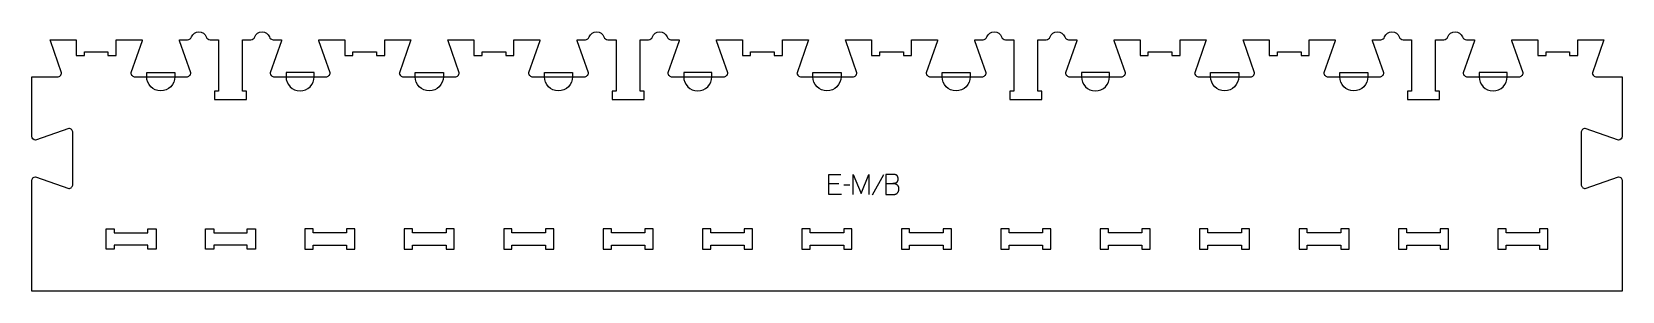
# Model space of a CAD drawing. Extents: x -1200 to 1200, y -176 to 216.
import ezdxf

# ---------------------------------------------------------------- set-up
doc = ezdxf.new("R2010")
doc.units = 0
for name, color, linetype in [('1_ANYTOOL_1MMDEEP_LABELS_S', 2, 'CONTINUOUS'), ('3_ANYTOOL_CUTTHROUGH_INSID', 4, 'CONTINUOUS'), ('4_ANYTOOL_CUTTHROUGH_OUTSI', 5, 'CONTINUOUS'), ('5_ANYTOOL_HALF_MILL_9MM_IN', 3, 'CONTINUOUS')]:
    doc.layers.add(name, color=color, linetype=linetype)

msp = doc.modelspace()

# ---------------------------------------------------------------- linework, layer by layer
at = {"layer": '1_ANYTOOL_1MMDEEP_LABELS_S'}
for p, q in [((17.7, -13.7), (3, -13.7)), ((34.2, -15.9), (25.4, -16)), ((85.2, -0.3), (68, -31))]:
    msp.add_line(p, q, dxfattribs=at)
for points in [[(21.9, -29.8), (3, -29.8), (3, 0.2), (20.8, 0.2)], [(39.3, -29.8), (39.3, 0.2), (51.3, -28.2), (63.3, 0.1), (63.3, -29.8)], [(88.6, 0.2), (88.6, -29.8), (98.3, -29.8), (100.8, -29.9), (101, -29.9), (101.3, -29.9), (101.5, -29.9), (101.7, -29.9), (101.9, -29.9), (102.1, -29.8), (102.3, -29.8), (102.5, -29.8), (102.7, -29.7), (102.9, -29.7), (103.1, -29.6), (103.3, -29.6), (103.5, -29.5), (103.7, -29.5), (103.9, -29.4), (104.1, -29.3), (104.3, -29.2), (104.4, -29.1), (104.6, -29), (104.8, -28.9), (104.9, -28.8), (105.1, -28.7), (105.3, -28.6), (105.4, -28.5), (105.6, -28.4), (105.7, -28.2), (105.9, -28.1), (106, -27.9), (106.1, -27.8), (106.3, -27.6), (106.4, -27.5), (106.5, -27.3), (106.8, -27), (106.9, -26.8), (107, -26.6), (107.1, -26.4), (107.3, -26.3), (107.4, -26.1), (107.5, -25.9), (107.6, -25.7), (107.7, -25.5), (107.7, -25.4), (107.8, -25.2), (107.9, -25), (108, -24.8), (108.1, -24.6), (108.1, -24.4), (108.2, -24.2), (108.2, -24.1), (108.3, -23.9), (108.3, -23.7), (108.4, -23.5), (108.4, -23.3), (108.5, -23.1), (108.5, -22.9), (108.5, -22.7), (108.6, -22.5), (108.6, -22.3), (108.6, -22.1), (108.6, -21.9), (108.6, -21.7), (108.6, -21.5), (108.6, -21.3), (108.6, -21), (108.6, -20.8), (108.6, -20.5), (108.6, -20.3), (108.6, -20.1), (108.5, -19.8), (108.5, -19.6), (108.5, -19.4), (108.4, -19.2), (108.4, -19), (108.3, -18.7), (108.2, -18.5), (108.2, -18.3), (108.1, -18.2), (108, -18), (107.9, -17.8), (107.9, -17.7), (107.8, -17.6), (107.8, -17.5), (107.7, -17.4), (107.7, -17.3), (107.6, -17.3), (107.6, -17.2), (107.5, -17.1), (107.4, -17), (107.4, -16.9), (107.3, -16.8), (107.3, -16.8), (107.2, -16.7), (107.1, -16.6), (107.1, -16.5), (107, -16.5), (106.9, -16.4), (106.9, -16.3), (106.8, -16.3), (106.7, -16.2), (106.6, -16.1), (106.6, -16.1), (106.5, -16), (106.4, -15.9), (106.2, -15.8), (106.1, -15.7), (105.9, -15.6), (105.7, -15.4), (105.4, -15.2), (105, -15), (104.6, -14.8), (104.2, -14.6), (103.8, -14.5), (103.4, -14.3), (103, -14.2), (102.6, -14), (102.2, -13.9), (101.8, -13.8), (101.4, -13.7), (100.9, -13.6), (100.5, -13.5), (100, -13.4), (99.6, -13.4), (99.1, -13.3)], [(88.6, -13.5), (99.1, -13.3), (99.5, -13.3), (99.9, -13.3), (100.3, -13.2), (100.7, -13.2), (101.1, -13.1), (101.4, -13), (101.8, -12.9), (102.2, -12.9), (102.5, -12.8), (102.9, -12.6), (103.2, -12.5), (103.5, -12.4), (103.9, -12.3), (104.2, -12.1), (104.5, -12), (104.8, -11.8), (104.9, -11.8), (105, -11.7), (105.1, -11.7), (105.1, -11.6), (105.2, -11.6), (105.3, -11.5), (105.4, -11.5), (105.4, -11.4), (105.5, -11.4), (105.6, -11.3), (105.6, -11.2), (105.7, -11.2), (105.8, -11.1), (105.8, -11.1), (105.9, -11), (105.9, -10.9), (106, -10.9), (106.1, -10.8), (106.1, -10.7), (106.2, -10.7), (106.2, -10.6), (106.3, -10.5), (106.3, -10.5), (106.4, -10.4), (106.4, -10.3), (106.5, -10.2), (106.5, -10.1), (106.6, -10.1), (106.6, -10), (106.6, -9.9), (106.7, -9.8), (106.7, -9.7), (106.8, -9.6), (106.8, -9.6), (106.9, -9.4), (106.9, -9.2), (107, -9), (107.1, -8.8), (107.1, -8.6), (107.2, -8.4), (107.2, -8.2), (107.2, -8), (107.3, -7.7), (107.3, -7.5), (107.3, -7.3), (107.3, -7), (107.3, -6.8), (107.4, -6.5), (107.4, -6.3), (107.4, -5.9), (107.3, -5.7), (107.3, -5.5), (107.3, -5.3), (107.3, -5.1), (107.3, -4.9), (107.3, -4.8), (107.2, -4.6), (107.2, -4.4), (107.2, -4.2), (107.1, -4.1), (107.1, -3.9), (107, -3.8), (107, -3.6), (106.9, -3.4), (106.9, -3.3), (106.8, -3.1), (106.8, -3), (106.7, -2.9), (106.6, -2.7), (106.6, -2.6), (106.5, -2.5), (106.4, -2.3), (106.3, -2.2), (106.3, -2.1), (106.2, -2), (106.1, -1.8), (106, -1.7), (105.9, -1.6), (105.8, -1.5), (105.7, -1.4), (105.6, -1.3), (105.5, -1.2), (105.4, -1.1), (105.2, -1), (105.1, -1), (105, -0.9), (104.9, -0.8), (104.7, -0.7), (104.6, -0.6), (104.5, -0.6), (104.3, -0.5), (104.2, -0.4), (104.1, -0.4), (103.9, -0.3), (103.8, -0.3), (103.6, -0.2), (103.4, -0.2), (103.3, -0.1), (103.1, -0.1), (102.9, 0), (102.8, 0), (102.6, 0), (102.4, 0.1), (102.2, 0.1), (102.1, 0.1), (101.9, 0.1), (101.7, 0.2), (101.5, 0.2), (101.1, 0.2), (100.7, 0.2), (88.6, 0.2)]]:
    msp.add_lwpolyline(points, dxfattribs=at)
at = {"layer": '3_ANYTOOL_CUTTHROUGH_INSID'}
for points in [[(-1024.8, -87.9), (-1024.8, -81.9), (-1012.3, -81.9), (-1012.3, -112.4), (-1024.8, -112.4), (-1024.8, -106.4), (-1075.3, -106.4), (-1075.3, -112.4), (-1087.8, -112.4), (-1087.8, -81.9), (-1075.3, -81.9), (-1075.3, -87.9)], [(-925.3, -106.4), (-925.3, -112.4), (-937.8, -112.4), (-937.8, -81.9), (-925.3, -81.9), (-925.3, -87.9), (-874.8, -87.9), (-874.8, -81.9), (-862.3, -81.9), (-862.3, -112.4), (-874.8, -112.4), (-874.8, -106.4)], [(-775.3, -87.9), (-775.3, -81.9), (-787.8, -81.9), (-787.8, -112.4), (-775.3, -112.4), (-775.3, -106.4), (-724.8, -106.4), (-724.8, -112.4), (-712.3, -112.4), (-712.3, -81.9), (-724.8, -81.9), (-724.8, -87.9)], [(-625.3, -87.9), (-625.3, -81.9), (-637.8, -81.9), (-637.8, -112.4), (-625.3, -112.4), (-625.3, -106.4), (-574.8, -106.4), (-574.8, -112.4), (-562.3, -112.4), (-562.3, -81.9), (-574.8, -81.9), (-574.8, -87.9)], [(-424.8, -87.9), (-475.3, -87.9), (-475.3, -81.9), (-487.8, -81.9), (-487.8, -112.4), (-475.3, -112.4), (-475.3, -106.4), (-424.8, -106.4), (-424.8, -112.4), (-412.3, -112.4), (-412.3, -81.9), (-424.8, -81.9)], [(-325.3, -87.9), (-325.3, -81.9), (-337.8, -81.9), (-337.8, -112.4), (-325.3, -112.4), (-325.3, -106.4), (-274.8, -106.4), (-274.8, -112.4), (-262.3, -112.4), (-262.3, -81.9), (-274.8, -81.9), (-274.8, -87.9)], [(-175.3, -87.9), (-175.3, -81.9), (-187.8, -81.9), (-187.8, -112.4), (-175.3, -112.4), (-175.3, -106.4), (-124.8, -106.4), (-124.8, -112.4), (-112.3, -112.4), (-112.3, -81.9), (-124.8, -81.9), (-124.8, -87.9)], [(-25.3, -87.9), (-25.3, -81.9), (-37.8, -81.9), (-37.8, -112.4), (-25.3, -112.4), (-25.3, -106.4), (25.2, -106.4), (25.2, -112.4), (37.7, -112.4), (37.7, -81.9), (25.2, -81.9), (25.2, -87.9)], [(175.2, -87.9), (124.7, -87.9), (124.7, -81.9), (112.2, -81.9), (112.2, -112.4), (124.7, -112.4), (124.7, -106.4), (175.2, -106.4), (175.2, -112.4), (187.7, -112.4), (187.7, -81.9), (175.2, -81.9)], [(274.7, -87.9), (274.7, -81.9), (262.2, -81.9), (262.2, -112.4), (274.7, -112.4), (274.7, -106.4), (325.2, -106.4), (325.2, -112.4), (337.7, -112.4), (337.7, -81.9), (325.2, -81.9), (325.2, -87.9)], [(424.7, -87.9), (424.7, -81.9), (412.2, -81.9), (412.2, -112.4), (424.7, -112.4), (424.7, -106.4), (475.2, -106.4), (475.2, -112.4), (487.7, -112.4), (487.7, -81.9), (475.2, -81.9), (475.2, -87.9)], [(574.7, -87.9), (574.7, -81.9), (562.2, -81.9), (562.2, -112.4), (574.7, -112.4), (574.7, -106.4), (625.2, -106.4), (625.2, -112.4), (637.7, -112.4), (637.7, -81.9), (625.2, -81.9), (625.2, -87.9)], [(775.2, -87.9), (724.7, -87.9), (724.7, -81.9), (712.2, -81.9), (712.2, -112.4), (724.7, -112.4), (724.7, -106.4), (775.2, -106.4), (775.2, -112.4), (787.7, -112.4), (787.7, -81.9), (775.2, -81.9)], [(925.2, -106.4), (925.2, -112.4), (937.7, -112.4), (937.7, -81.9), (925.2, -81.9), (925.2, -87.9), (874.7, -87.9), (874.7, -81.9), (862.2, -81.9), (862.2, -112.4), (874.7, -112.4), (874.7, -106.4)], [(1024.7, -87.9), (1024.7, -81.9), (1012.2, -81.9), (1012.2, -112.4), (1024.7, -112.4), (1024.7, -106.4), (1075.2, -106.4), (1075.2, -112.4), (1087.7, -112.4), (1087.7, -81.9), (1075.2, -81.9), (1075.2, -87.9)]]:
    msp.add_lwpolyline(points, close=True, dxfattribs=at)
at = {"layer": '4_ANYTOOL_CUTTHROUGH_OUTSI'}
msp.add_lwpolyline([(964.6, 203.6), (977, 203.6), (976.8, 202.2), (959.9, 153.9), (959.8, 153.8, 0.414214), (966.1, 147.6), (1044.1, 147.6, 0.414214), (1050.3, 153.8), (1050.3, 153.9), (1033.4, 202.2), (1033.2, 203.6), (1072.3, 203.6), (1072.3, 179.8, 0.414214), (1072.5, 179.6), (1084.5, 179.6, 0.414214), (1084.8, 179.8), (1084.8, 185.6), (1120.3, 185.6), (1120.3, 179.8, 0.414214), (1120.5, 179.6), (1132.5, 179.6, 0.414214), (1132.8, 179.8), (1132.8, 203.6), (1171.9, 203.6), (1171.7, 202.2), (1154.8, 153.9), (1154.7, 153.8, 0.414214), (1161, 147.6), (1199.7, 147.6), (1199.7, 57.9, -0.409315), (1194, 52.2), (1144.1, 69.7), (1144, 69.7, 0.414214), (1137.8, 63.4), (1137.8, -14.6, 0.414214), (1144, -20.8), (1144.1, -20.8), (1194, -3.3, -0.412073), (1199.7, -9.1), (1199.7, -175.9), (-1199.8, -175.9), (-1199.8, -9.1, -0.412073), (-1194, -3.3), (-1144.1, -20.8), (-1144, -20.8, 0.414214), (-1137.8, -14.6), (-1137.8, 63.4, 0.414214), (-1144, 69.7), (-1144.1, 69.7), (-1194, 52.2, -0.409315), (-1199.8, 57.9), (-1199.8, 147.6), (-1161, 147.6, 0.414214), (-1154.8, 153.8), (-1154.8, 153.9), (-1171.7, 202.2), (-1171.9, 203.6), (-1132.8, 203.6), (-1132.8, 179.8, 0.414214), (-1132.6, 179.6), (-1120.6, 179.6, 0.414214), (-1120.3, 179.8), (-1120.3, 185.6), (-1084.8, 185.6), (-1084.8, 179.8, 0.414214), (-1084.6, 179.6), (-1072.6, 179.6, 0.414214), (-1072.3, 179.8), (-1072.3, 203.6), (-1033.2, 203.6), (-1033.4, 202.2), (-1050.3, 153.9), (-1050.4, 153.8, 0.414214), (-1044.1, 147.6), (-966.1, 147.6, 0.414214), (-959.9, 153.8), (-959.9, 153.9), (-976.8, 202.2), (-977, 203.6), (-964.6, 203.6, 0.317837), (-958.7, 207.8, -0.707107), (-936.5, 207.8, 0.317837), (-930.7, 203.6), (-918.3, 203.6), (-918.3, 126.1), (-924, 126.1, 0.414214), (-924.3, 125.8), (-924.3, 113.8, 0.414214), (-924, 113.6), (-876, 113.6, 0.414214), (-875.8, 113.8), (-875.8, 125.8, 0.414214), (-876, 126.1), (-881.8, 126.1), (-881.8, 203.6), (-869.3, 203.6, 0.317837), (-863.5, 207.8, -0.707107), (-841.3, 207.8, 0.317837), (-835.4, 203.6), (-823, 203.6), (-823.2, 202.2), (-840.1, 153.9), (-840.2, 153.8, 0.414214), (-833.9, 147.6), (-755.9, 147.6, 0.414214), (-749.7, 153.8), (-749.7, 153.9), (-766.6, 202.2), (-766.8, 203.6), (-727.7, 203.6), (-727.7, 179.8, 0.414214), (-727.5, 179.6), (-715.5, 179.6, 0.414214), (-715.2, 179.8), (-715.2, 185.6), (-679.7, 185.6), (-679.7, 179.8, 0.414214), (-679.5, 179.6), (-667.5, 179.6, 0.414214), (-667.2, 179.8), (-667.2, 203.6), (-628.1, 203.6), (-628.3, 202.2), (-645.2, 153.9), (-645.3, 153.8, 0.414214), (-639, 147.6), (-561, 147.6, 0.414214), (-554.8, 153.8), (-554.8, 153.9), (-571.7, 202.2), (-571.9, 203.6), (-532.8, 203.6), (-532.8, 179.8, 0.414214), (-532.6, 179.6), (-520.6, 179.6, 0.414214), (-520.3, 179.8), (-520.3, 185.6), (-484.8, 185.6), (-484.8, 179.8, 0.414214), (-484.6, 179.6), (-472.6, 179.6, 0.414214), (-472.3, 179.8), (-472.3, 203.6), (-433.2, 203.6), (-433.4, 202.2), (-450.3, 153.9), (-450.4, 153.8, 0.414214), (-444.1, 147.6), (-366.1, 147.6, 0.414214), (-359.9, 153.8), (-359.9, 153.9), (-376.8, 202.2), (-377, 203.6), (-364.6, 203.6, 0.317837), (-358.7, 207.8, -0.707107), (-336.5, 207.8, 0.317837), (-330.7, 203.6), (-318.3, 203.6), (-318.3, 126.1), (-324, 126.1, 0.414214), (-324.3, 125.8), (-324.3, 113.8, 0.414214), (-324, 113.6), (-276, 113.6, 0.414214), (-275.8, 113.8), (-275.8, 125.8, 0.414214), (-276, 126.1), (-281.8, 126.1), (-281.8, 203.6), (-269.3, 203.6, 0.317837), (-263.5, 207.8, -0.707107), (-241.3, 207.8, 0.317837), (-235.4, 203.6), (-223, 203.6), (-223.2, 202.2), (-240.1, 153.9), (-240.2, 153.8, 0.414214), (-233.9, 147.6), (-155.9, 147.6, 0.414214), (-149.7, 153.8), (-149.7, 153.9), (-166.6, 202.2), (-166.8, 203.6), (-127.7, 203.6), (-127.7, 179.8, 0.414214), (-127.5, 179.6), (-115.5, 179.6, 0.414214), (-115.2, 179.8), (-115.2, 185.6), (-79.7, 185.6), (-79.7, 179.8, 0.414214), (-79.5, 179.6), (-67.5, 179.6, 0.414214), (-67.2, 179.8), (-67.2, 203.6), (-28.1, 203.6), (-28.3, 202.2), (-45.2, 153.9), (-45.3, 153.8, 0.414214), (-39, 147.6), (39, 147.6, 0.414214), (45.2, 153.8), (45.2, 153.9), (28.3, 202.2), (28.1, 203.6), (67.2, 203.6), (67.2, 179.8, 0.414214), (67.4, 179.6), (79.4, 179.6, 0.414214), (79.7, 179.8), (79.7, 185.6), (115.2, 185.6), (115.2, 179.8, 0.414214), (115.4, 179.6), (127.4, 179.6, 0.414214), (127.7, 179.8), (127.7, 203.6), (166.8, 203.6), (166.6, 202.2), (149.7, 153.9), (149.6, 153.8, 0.414214), (155.9, 147.6), (233.9, 147.6, 0.414214), (240.1, 153.8), (240.1, 153.9), (223.2, 202.2), (223, 203.6), (235.4, 203.6, 0.317837), (241.3, 207.8, -0.707107), (263.5, 207.8, 0.317837), (269.3, 203.6), (281.7, 203.6), (281.7, 126.1), (276, 126.1, 0.414214), (275.7, 125.8), (275.7, 113.8, 0.414214), (276, 113.6), (324, 113.6, 0.414214), (324.2, 113.8), (324.2, 125.8, 0.414214), (324, 126.1), (318.2, 126.1), (318.2, 203.6), (330.7, 203.6, 0.317837), (336.5, 207.8, -0.707107), (358.7, 207.8, 0.317837), (364.6, 203.6), (377, 203.6), (376.8, 202.2), (359.9, 153.9), (359.8, 153.8, 0.414214), (366.1, 147.6), (444.1, 147.6, 0.414214), (450.3, 153.8), (450.3, 153.9), (433.4, 202.2), (433.2, 203.6), (472.3, 203.6), (472.3, 179.8, 0.414214), (472.5, 179.6), (484.5, 179.6, 0.414214), (484.8, 179.8), (484.8, 185.6), (520.3, 185.6), (520.3, 179.8, 0.414214), (520.5, 179.6), (532.5, 179.6, 0.414214), (532.8, 179.8), (532.8, 203.6), (571.9, 203.6), (571.7, 202.2), (554.8, 153.9), (554.7, 153.8, 0.414214), (561, 147.6), (639, 147.6, 0.414214), (645.2, 153.8), (645.2, 153.9), (628.3, 202.2), (628.1, 203.6), (667.2, 203.6), (667.2, 179.8, 0.414214), (667.4, 179.6), (679.4, 179.6, 0.414214), (679.7, 179.8), (679.7, 185.6), (715.2, 185.6), (715.2, 179.8, 0.414214), (715.4, 179.6), (727.4, 179.6, 0.414214), (727.7, 179.8), (727.7, 203.6), (766.8, 203.6), (766.6, 202.2), (749.7, 153.9), (749.6, 153.8, 0.414214), (755.9, 147.6), (833.9, 147.6, 0.414214), (840.1, 153.8), (840.1, 153.9), (823.2, 202.2), (823, 203.6), (835.4, 203.6, 0.317837), (841.3, 207.8, -0.707107), (863.5, 207.8, 0.317837), (869.3, 203.6), (881.7, 203.6), (881.7, 126.1), (876, 126.1, 0.414214), (875.7, 125.8), (875.7, 113.8, 0.414214), (876, 113.6), (924, 113.6, 0.414214), (924.2, 113.8), (924.2, 125.8, 0.414214), (924, 126.1), (918.2, 126.1), (918.2, 203.6), (930.7, 203.6, 0.317837), (936.5, 207.8, -0.707107), (958.7, 207.8, 0.317837)], format="xyb", close=True, dxfattribs=at)
at = {"layer": '5_ANYTOOL_HALF_MILL_9MM_IN'}
for points in [[(-983.9, 147.8, -1), (-1026.4, 147.8), (-1026.4, 154.1), (-983.9, 154.1)], [(-816.2, 147.8, 1), (-773.7, 147.8), (-773.7, 154.1), (-816.2, 154.1)], [(-578.8, 147.8, -1), (-621.3, 147.8), (-621.3, 154.1), (-578.8, 154.1)], [(-383.9, 147.8, -1), (-426.4, 147.8), (-426.4, 154.1), (-383.9, 154.1)], [(-216.2, 147.8, 1), (-173.7, 147.8), (-173.7, 154.1), (-216.2, 154.1)], [(21.2, 147.8, -1), (-21.3, 147.8), (-21.3, 154.1), (21.2, 154.1)], [(216.1, 147.8, -1), (173.6, 147.8), (173.6, 154.1), (216.1, 154.1)], [(383.8, 147.8, 1), (426.3, 147.8), (426.3, 154.1), (383.8, 154.1)], [(621.2, 147.8, -1), (578.7, 147.8), (578.7, 154.1), (621.2, 154.1)], [(816.1, 147.8, -1), (773.6, 147.8), (773.6, 154.1), (816.1, 154.1)], [(983.8, 147.8, 1), (1026.3, 147.8), (1026.3, 154.1), (983.8, 154.1)]]:
    msp.add_lwpolyline(points, format="xyb", close=True, dxfattribs=at)

doc.saveas('drawing.dxf')
